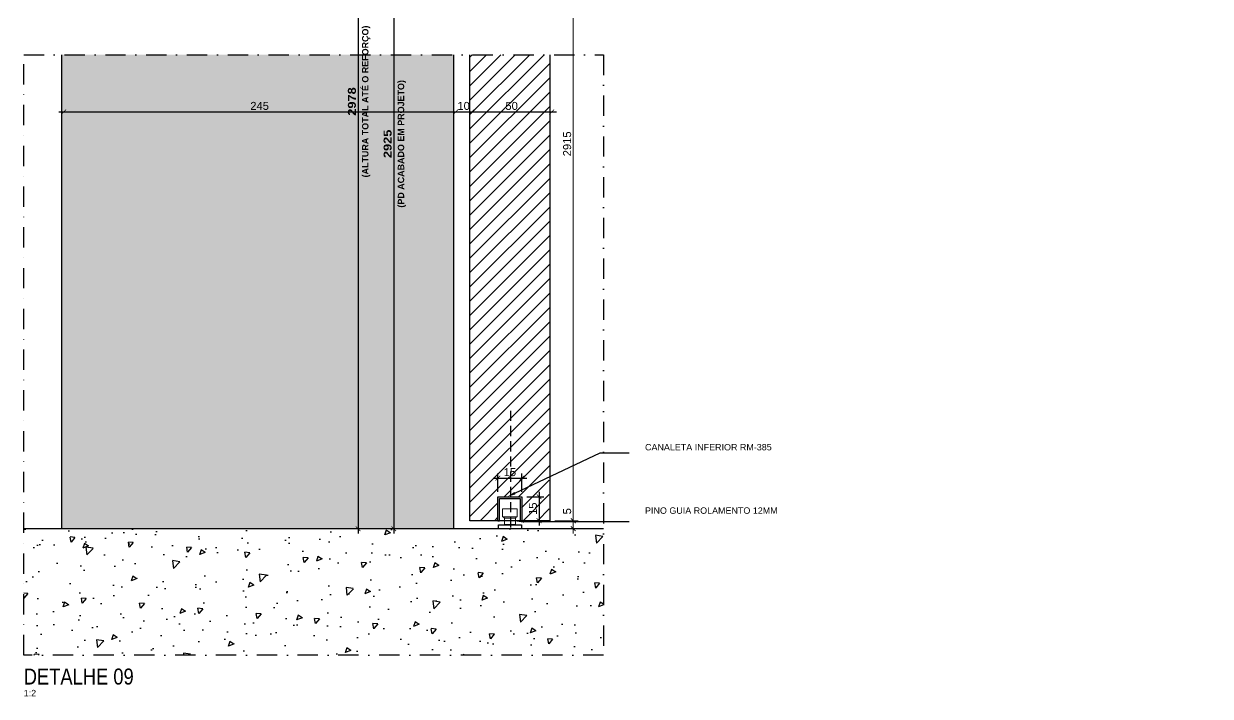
# Model space of a CAD drawing. Header units: millimetres. Extents: x -63251 to 507826, y 5339 to 217512.
# Drawn here: x 207361 to 208102, y 93855 to 94276 of the extents above; entities that cross this region are included whole.
import ezdxf
from ezdxf import colors
from ezdxf.entities.mleader import LeaderData, LeaderLine
from ezdxf.math import Vec2, Vec3

# ---------------------------------------------------------------- set-up
doc = ezdxf.new("R2010")
doc.units = ezdxf.units.MM
doc.header["$PDMODE"] = 3
doc.linetypes.add('TRAÇO 1-1', pattern=[9.525, 6.35, -3.175])
doc.linetypes.add('TRAÇO E PONTO 1-1', pattern=[25.4, 12.7, -6.35, 0, -6.35])
for name, color, linetype in [('A-ANNO-DIMS', 7, 'Continuous'), ('AC-EQUIPAMENTO', 7, 'Continuous'), ('COTAS', 9, 'Continuous'), ('FERRAGEM', 3, 'Continuous'), ('HACHURA', 21, 'Continuous'), ('MARCENARIA . M', 4, 'Continuous'), ('PAREDE', 94, 'Continuous'), ('PDF8_Geometry', 7, 'Continuous'), ('TEXTO', 105, 'Continuous'), ('TEXTO TRAÇO PONTO', 105, 'TRAÇO E PONTO 1-1')]:
    doc.layers.add(name, color=color, linetype=linetype)
doc.layers.add('ARQ-COTA', color=12, linetype='Continuous', lineweight=9)
doc.styles.add('1-1', font='arial.ttf', dxfattribs={"height": 0.2})
doc.styles.add('MEDIDA OFICIAL', font='ariblk.ttf')
doc.styles.add('PADRÃO', font='arial.ttf')
doc.styles.add('PADRÃO NEGRITO', font='arialbd.ttf')
doc.styles.add('TITULO', font='swissck.ttf')
doc.dimstyles.new('1-2', dxfattribs={"dimscale": 2, "dimtxt": 2.5, "dimasz": 1.5, "dimexe": 1.5, "dimexo": 1.5, "dimtad": 1, "dimtxsty": 'PADRÃO', "dimblk": 'ARCHTICK', "dimcen": 2.5, "dimdle": 1.5, "dimclrd": 9, "dimclre": 9, "dimclrt": 6, "dimadec": 0, "dimazin": 0, "dimtfac": 1, "dimtmove": 0, "dimatfit": 3, "dimfxl": 1.25, "dimlwd": -1, "dimlwe": -1, "dimarcsym": 0})
doc.dimstyles.new('Med. Ofic.1-2', dxfattribs={"dimscale": 2, "dimtxt": 2.5, "dimasz": 1.5, "dimexe": 1.5, "dimexo": 1.5, "dimtad": 1, "dimtxsty": 'MEDIDA OFICIAL', "dimblk": 'ARCHTICK', "dimcen": 2.5, "dimdle": 1.5, "dimclrd": 9, "dimclre": 9, "dimclrt": 10, "dimadec": 0, "dimazin": 0, "dimtfac": 1, "dimtmove": 0, "dimatfit": 3, "dimfxl": 1.25, "dimlwd": -1, "dimlwe": -1, "dimarcsym": 0})

# ---------------------------------------------------------------- blocks, each defined once
blk = doc.blocks.new('_ArchTick')
at = {"color": 0, "linetype": 'ByBlock', "const_width": 0.15}
blk.add_lwpolyline([(-0.5, -0.5), (0.5, 0.5)], dxfattribs=at)
blk = doc.blocks.new('*D2243')
at = {"layer": 'A-ANNO-DIMS', "color": 9, "transparency": 16777216}
blk.add_line((207693.73, 94220.46), (207637.73, 94220.46), dxfattribs=at)
at = {"layer": 'Defpoints', "color": 0, "transparency": 16777216}
for p in [(207640.73, 94220.46), (207640.73, 94220.46), (207690.73, 94220.46)]:
    blk.add_point(p, dxfattribs=at)
at = {"layer": 'A-ANNO-DIMS', "color": 9, "transparency": 16777216, "xscale": 3, "yscale": 3, "zscale": 3, "rotation": 180}
blk.add_blockref('_ArchTick', (207640.73, 94220.46), dxfattribs=at)
at = {"layer": 'A-ANNO-DIMS', "color": 9, "transparency": 16777216, "xscale": 3, "yscale": 3, "zscale": 3}
blk.add_blockref('_ArchTick', (207690.73, 94220.46), dxfattribs=at)
at = {"layer": 'A-ANNO-DIMS', "color": 6, "transparency": 16777216, "insert": (207665.73, 94224.26), "char_height": 5, "attachment_point": 5, "style": 'PADRÃO'}
blk.add_mtext('50', dxfattribs=at)
blk = doc.blocks.new('*D2244')
at = {"layer": 'A-ANNO-DIMS', "color": 9, "transparency": 16777216}
blk.add_line((207643.73, 94220.46), (207627.73, 94220.46), dxfattribs=at)
at = {"layer": 'Defpoints', "color": 0, "transparency": 16777216}
for p in [(207630.73, 94220.46), (207630.73, 94220.46), (207640.73, 94220.46)]:
    blk.add_point(p, dxfattribs=at)
at = {"layer": 'A-ANNO-DIMS', "color": 9, "transparency": 16777216, "xscale": 3, "yscale": 3, "zscale": 3, "rotation": 180}
blk.add_blockref('_ArchTick', (207630.73, 94220.46), dxfattribs=at)
at = {"layer": 'A-ANNO-DIMS', "color": 9, "transparency": 16777216, "xscale": 3, "yscale": 3, "zscale": 3}
blk.add_blockref('_ArchTick', (207640.73, 94220.46), dxfattribs=at)
at = {"layer": 'A-ANNO-DIMS', "color": 6, "transparency": 16777216, "insert": (207635.73, 94224.26), "char_height": 5, "attachment_point": 5, "style": 'PADRÃO'}
blk.add_mtext('10', dxfattribs=at)
blk = doc.blocks.new('*D2245')
at = {"layer": 'A-ANNO-DIMS', "color": 9, "transparency": 16777216}
blk.add_line((207633.73, 94220.46), (207382.73, 94220.46), dxfattribs=at)
at = {"layer": 'Defpoints', "color": 0, "transparency": 16777216}
for p in [(207385.73, 94220.46), (207385.73, 94220.46), (207630.73, 94220.46)]:
    blk.add_point(p, dxfattribs=at)
at = {"layer": 'A-ANNO-DIMS', "color": 9, "transparency": 16777216, "xscale": 3, "yscale": 3, "zscale": 3, "rotation": 180}
blk.add_blockref('_ArchTick', (207385.73, 94220.46), dxfattribs=at)
at = {"layer": 'A-ANNO-DIMS', "color": 9, "transparency": 16777216, "xscale": 3, "yscale": 3, "zscale": 3}
blk.add_blockref('_ArchTick', (207630.73, 94220.46), dxfattribs=at)
at = {"layer": 'A-ANNO-DIMS', "color": 6, "transparency": 16777216, "insert": (207508.23, 94224.26), "char_height": 5, "attachment_point": 5, "style": 'PADRÃO'}
blk.add_mtext('245', dxfattribs=at)
blk = doc.blocks.new('*D2246')
at = {"layer": 'A-ANNO-DIMS', "color": 9, "transparency": 16777216}
for p, q in [((207654.13, 93991.38), (207675.13, 93991.38)), ((207657.13, 93982.81), (207657.13, 93994.38)), ((207672.13, 93982.81), (207672.13, 93994.38))]:
    blk.add_line(p, q, dxfattribs=at)
at = {"layer": 'Defpoints', "color": 0, "transparency": 16777216}
for p in [(207672.13, 93991.38), (207657.13, 93979.81), (207672.13, 93979.81)]:
    blk.add_point(p, dxfattribs=at)
at = {"layer": 'A-ANNO-DIMS', "color": 9, "transparency": 16777216, "xscale": 3, "yscale": 3, "zscale": 3, "rotation": 180}
blk.add_blockref('_ArchTick', (207657.13, 93991.38), dxfattribs=at)
at = {"layer": 'A-ANNO-DIMS', "color": 9, "transparency": 16777216, "xscale": 3, "yscale": 3, "zscale": 3}
blk.add_blockref('_ArchTick', (207672.13, 93991.38), dxfattribs=at)
at = {"layer": 'A-ANNO-DIMS', "color": 6, "transparency": 16777216, "insert": (207664.63, 93995.18), "char_height": 5, "attachment_point": 5, "style": 'PADRÃO'}
blk.add_mtext('15', dxfattribs=at)
blk = doc.blocks.new('*D2247')
at = {"layer": 'A-ANNO-DIMS', "color": 9, "transparency": 16777216}
for p, q in [((207675.13, 93979.81), (207685.86, 93979.81)), ((207682.86, 93982.81), (207682.86, 93961.81)), ((207675.13, 93964.81), (207685.86, 93964.81))]:
    blk.add_line(p, q, dxfattribs=at)
at = {"layer": 'Defpoints', "color": 0, "transparency": 16777216}
for p in [(207672.13, 93979.81), (207672.13, 93964.81), (207682.86, 93964.81)]:
    blk.add_point(p, dxfattribs=at)
at = {"layer": 'A-ANNO-DIMS', "color": 9, "transparency": 16777216, "xscale": 3, "yscale": 3, "zscale": 3}
for p, rotation in [((207682.86, 93979.81), 90), ((207682.86, 93964.81), 270)]:
    blk.add_blockref('_ArchTick', p, dxfattribs=dict(at, rotation=rotation))
at = {"layer": 'A-ANNO-DIMS', "color": 6, "transparency": 16777216, "insert": (207679.06, 93972.31), "char_height": 5, "attachment_point": 5, "rotation": 90, "style": 'PADRÃO'}
blk.add_mtext('15', dxfattribs=at)
blk = doc.blocks.new('*D2271')
at = {"layer": 'COTAS', "color": 9, "linetype": 'Continuous', "transparency": 16777216}
blk.add_line((207592.08, 94444.28), (207592.08, 93956.81), dxfattribs=at)
at = {"layer": 'Defpoints', "color": 0, "transparency": 16777216}
for p in [(207592.08, 94441.28), (207592.08, 93959.81), (207592.08, 93959.81)]:
    blk.add_point(p, dxfattribs=at)
at = {"layer": 'COTAS', "color": 9, "transparency": 16777216, "xscale": 3, "yscale": 3, "zscale": 3}
for p, rotation in [((207592.08, 94441.28), 90), ((207592.08, 93959.81), 270)]:
    blk.add_blockref('_ArchTick', p, dxfattribs=dict(at, rotation=rotation))
at = {"layer": 'COTAS', "color": 10, "transparency": 16777216, "insert": (207588.24, 94200.55), "char_height": 5, "attachment_point": 5, "rotation": 90, "style": 'MEDIDA OFICIAL'}
blk.add_mtext('2925', dxfattribs=at)
blk = doc.blocks.new('*D2272')
at = {"layer": 'COTAS', "color": 9, "linetype": 'Continuous', "transparency": 16777216}
blk.add_line((207569.76, 94497.28), (207569.76, 93956.81), dxfattribs=at)
at = {"layer": 'COTAS', "color": 9, "transparency": 16777216}
for p, q in [((207639.13, 94494.28), (207566.76, 94494.28)), ((207579.24, 93959.81), (207566.76, 93959.81))]:
    blk.add_line(p, q, dxfattribs=at)
at = {"layer": 'Defpoints', "color": 0, "transparency": 16777216}
for p in [(207642.13, 94494.28), (207569.76, 93959.81), (207582.24, 93959.81)]:
    blk.add_point(p, dxfattribs=at)
at = {"layer": 'COTAS', "color": 9, "transparency": 16777216, "xscale": 3, "yscale": 3, "zscale": 3}
for p, rotation in [((207569.76, 94494.28), 90), ((207569.76, 93959.81), 270)]:
    blk.add_blockref('_ArchTick', p, dxfattribs=dict(at, rotation=rotation))
at = {"layer": 'COTAS', "color": 10, "transparency": 16777216, "insert": (207565.92, 94227.05), "char_height": 5, "attachment_point": 5, "rotation": 90, "style": 'MEDIDA OFICIAL'}
blk.add_mtext('2978', dxfattribs=at)
blk = doc.blocks.new('*D2275')
at = {"layer": 'ARQ-COTA', "color": 9, "transparency": 16777216}
for p, q in [((207692.63, 94436.28), (207707.23, 94436.28)), ((207704.23, 94439.28), (207704.23, 93961.81)), ((207692.63, 93964.81), (207707.23, 93964.81))]:
    blk.add_line(p, q, dxfattribs=at)
at = {"layer": 'Defpoints', "color": 0, "transparency": 16777216}
for p in [(207689.63, 94436.28), (207689.63, 93964.81), (207704.23, 93964.81)]:
    blk.add_point(p, dxfattribs=at)
at = {"layer": 'ARQ-COTA', "color": 9, "transparency": 16777216, "xscale": 3, "yscale": 3, "zscale": 3}
for p, rotation in [((207704.23, 94436.28), 90), ((207704.23, 93964.81), 270)]:
    blk.add_blockref('_ArchTick', p, dxfattribs=dict(at, rotation=rotation))
at = {"layer": 'ARQ-COTA', "color": 6, "transparency": 16777216, "insert": (207700.43, 94200.55), "char_height": 5, "attachment_point": 5, "rotation": 90, "style": 'PADRÃO'}
blk.add_mtext('2915', dxfattribs=at)
blk = doc.blocks.new('*D2276')
at = {"layer": 'ARQ-COTA', "color": 9, "transparency": 16777216}
for p, q in [((207704.23, 93964.81), (207704.23, 93973.63)), ((207692.63, 93964.81), (207707.23, 93964.81)), ((207704.23, 93956.81), (207704.23, 93964.81)), ((207692.63, 93959.81), (207707.23, 93959.81))]:
    blk.add_line(p, q, dxfattribs=at)
at = {"layer": 'Defpoints', "color": 0, "transparency": 16777216}
for p in [(207689.63, 93964.81), (207704.23, 93964.81), (207689.63, 93959.81)]:
    blk.add_point(p, dxfattribs=at)
at = {"layer": 'ARQ-COTA', "color": 9, "transparency": 16777216, "xscale": 3, "yscale": 3, "zscale": 3}
for p, rotation in [((207704.23, 93964.81), 90), ((207704.23, 93959.81), 270)]:
    blk.add_blockref('_ArchTick', p, dxfattribs=dict(at, rotation=rotation))
at = {"layer": 'ARQ-COTA', "color": 6, "transparency": 16777216, "insert": (207700.44, 93970.72), "char_height": 5, "attachment_point": 5, "rotation": 90, "style": 'PADRÃO'}
blk.add_mtext('5', dxfattribs=at)

msp = doc.modelspace()

# ---------------------------------------------------------------- hatches: boundary and pattern name
at = {"layer": 'AC-EQUIPAMENTO'}
h = msp.add_hatch(dxfattribs=at)
h.set_pattern_fill('ANSI31', color=8, scale=2)
h.set_pattern_definition([(45, (54563.95, 8504.1025), (-4.49012806, 4.49012806), [])])
h.paths.add_polyline_path([(207689.63, 94256.254), (207639.63, 94256.254), (207639.63, 93964.81), (207657.13, 93964.81), (207657.13, 93979.81), (207672.13, 93979.81), (207671.747, 93964.81), (207689.247, 93964.81)])
h = msp.add_hatch(dxfattribs=at)
h.set_pattern_fill('AR-CONC', color=21, scale=0.2, angle=180)
h.set_pattern_definition([(230, (53603.516, 2407.21), (-36.436934, 3.187817), [3.81, -41.91]), (175, (53603.516, 2407.21), (7.048684, -38.211369), [3.048, -33.528117]), (280.451445, (53600.48, 2407.475), (-29.3882494, -35.0235504), [3.238002, -35.618049]), (226.1842, (53603.516, 2397.05), (-54.215808, 8.408466), [5.715, -62.865]), (276.635558, (53599, 2397.75), (-47.480827, -49.485225), [4.857005, -53.427122]), (171.18415, (53603.516, 2397.05), (-47.480827, -49.485225), [4.571993, -50.291946]), (201, (53598.436, 2399.59), (-30.3228783, 20.4530396), [3.81, -41.91]), (146, (53598.436, 2399.59), (-12.360406, -36.837593), [3.048, -33.528]), (251.451445, (53595.91, 2401.294), (-42.683284, -16.384554), [3.238002, -35.6179875]), (217.5, (53603.516, 2407.21), (-0.61772065, -16.9110078), [0, -33.1216, 0, -34.036, 0, -33.655]), (187.5, (53603.516, 2407.21), (-13.3639325, -20.036115), [0, -19.4056, 0, -32.3596, 0, -12.827]), (147.5, (53614.845, 2407.21), (-27.118119, 1.1457488), [0, -12.7, 0, -39.624, 0, -52.578]), (137.5, (53619.925, 2407.21), (-29.6258363, -5.0852982), [0, -16.51, 0, -26.3144, 0, -37.338])])
h.paths.add_polyline_path([(207723.102, 93880.699), (207723.102, 93959.81), (207360.806, 93959.81), (207360.806, 93880.699)])
at = {"layer": 'HACHURA', "true_color": 0xba9673}
h = msp.add_hatch(color=33, dxfattribs=at)
h.dxf.hatch_style = 1
h.paths.add_polyline_path([(207629.63, 94256.254), (207384.631, 94256.254), (207384.63, 93959.81), (207629.63, 93959.81)])

# ---------------------------------------------------------------- linework, layer by layer
at = {"layer": 'FERRAGEM'}
for points in [[(207657.13, 93964.81), (207657.13, 93979.81), (207672.13, 93979.81), (207672.13, 93964.81)], [(207657.13, 93964.81), (207658.13, 93964.81), (207658.13, 93978.81), (207671.13, 93978.81), (207671.13, 93964.81), (207672.13, 93964.81)]]:
    msp.add_lwpolyline(points, dxfattribs=at)
at = {"layer": 'FERRAGEM', "color": 1, "lineweight": 5}
for points in [[(207660.116, 93967.299), (207669.212, 93967.299), (207669.212, 93972.218), (207660.116, 93972.218)], [(207668.066, 93962.37), (207661.261, 93962.37), (207661.261, 93966.491), (207668.066, 93966.491)]]:
    msp.add_lwpolyline(points, close=True, dxfattribs=at)
at = {"layer": 'FERRAGEM'}
msp.add_lwpolyline([(207657.421, 93962.236), (207671.84, 93962.236), (207671.84, 93959.81), (207657.421, 93959.81)], close=True, dxfattribs=at)
at = {"layer": 'FERRAGEM', "color": 1, "lineweight": 5}
for points in [[(207661.261, 93966.491), (207660.453, 93967.299)], [(207668.066, 93966.491), (207668.808, 93967.299)]]:
    msp.add_lwpolyline(points, dxfattribs=at)
at = {"layer": 'MARCENARIA . M'}
for p, q in [((207384.63, 93959.81), (207384.63, 94256.254)), ((207384.63, 93959.81), (207384.63, 94256.254)), ((207629.63, 93959.81), (207629.63, 94256.254))]:
    msp.add_line(p, q, dxfattribs=at)
at = {"layer": 'MARCENARIA . M', "color": 254, "linetype": 'TRAÇO 1-1'}
msp.add_line((207664.99, 94033.615), (207664.991, 93959.81), dxfattribs=at)
at = {"layer": 'MARCENARIA . M'}
msp.add_lwpolyline([(207689.63, 94256.254), (207689.63, 93964.81), (207639.63, 93964.81), (207639.63, 94256.254)], dxfattribs=at)
at = {"layer": 'PAREDE'}
msp.add_lwpolyline([(207723.102, 93959.81), (207360.806, 93959.81)], dxfattribs=at)
at = {"layer": 'PDF8_Geometry', "lineweight": 5}
for points in [[(207662.946, 93962.37), (207662.946, 93962.236)], [(207666.315, 93962.37), (207666.315, 93962.236)]]:
    msp.add_lwpolyline(points, dxfattribs=at)
at = {"layer": 'TEXTO TRAÇO PONTO'}
msp.add_lwpolyline([(207360.806, 94256.254), (207723.102, 94256.254), (207723.102, 93880.699), (207360.806, 93880.699)], close=True, dxfattribs=at)

# ---------------------------------------------------------------- texts
at = {"layer": 'COTAS', "color": 10, "char_height": 4, "attachment_point": 2, "rotation": 90, "style": 'PADRÃO NEGRITO'}
for s, insert, width in [('(ALTURA TOTAL ATÉ O REFORÇO)', (207572.256, 94227.047), 135), ('(PD ACABADO EM PROJETO)', (207594.576, 94200.547), 99.12947)]:
    msp.add_mtext(s, dxfattribs=dict(at, insert=insert, width=width))
at = {"layer": 'TEXTO', "color": 1, "insert": (207360.806, 93862.2), "char_height": 10, "width": 220.061, "attachment_point": 7, "style": 'TITULO'}
msp.add_mtext('DETALHE 09', dxfattribs=at)
at = {"layer": 'TEXTO', "insert": (207360.806, 93859), "char_height": 4, "width": 48, "attachment_point": 1, "style": 'PADRÃO'}
msp.add_mtext('1:2', dxfattribs=at)

# ---------------------------------------------------------------- dimensions: what is measured, and where the dimension line sits
at = {"layer": 'A-ANNO-DIMS'}
for base, p1, p2, picture, middle in [((207385.729, 94220.455), (207630.729, 94220.455), (207385.729, 94220.455), '*D2245', (207508.229, 94224.258)), ((207630.729, 94220.455), (207640.729, 94220.455), (207630.729, 94220.455), '*D2244', (207635.729, 94224.258))]:
    dim = msp.add_linear_dim(base=base, p1=p1, p2=p2, dimstyle='1-2', override={"dimtmove": 1}, dxfattribs=at)
    dim.commit()
    dim.dimension.update_dxf_attribs({"geometry": picture, "text_midpoint": middle})
for base, p1, p2, picture, middle in [((207640.729, 94220.455), (207690.729, 94220.455), (207640.729, 94220.455), '*D2243', (207665.729, 94224.258)), ((207672.13, 93991.381), (207657.13, 93979.81), (207672.13, 93979.81), '*D2246', (207664.63, 93995.183))]:
    dim = msp.add_linear_dim(base=base, p1=p1, p2=p2, dimstyle='1-2', dxfattribs=at)
    dim.commit()
    dim.dimension.update_dxf_attribs({"geometry": picture, "text_midpoint": middle})
dim = msp.add_linear_dim(base=(207682.864, 93964.81), p1=(207672.13, 93979.81), p2=(207672.13, 93964.81), angle=90, dimstyle='1-2', dxfattribs=at)
dim.commit()
dim.dimension.update_dxf_attribs({"geometry": '*D2247', "text_midpoint": (207679.061, 93972.31)})
at = {"layer": 'ARQ-COTA'}
dim = msp.add_linear_dim(base=(207704.231, 93964.81), p1=(207689.63, 94436.285), p2=(207689.63, 93964.81), angle=90, text='2915', dimstyle='1-2', dxfattribs=at)
dim.commit()
dim.dimension.update_dxf_attribs({"geometry": '*D2275', "text_midpoint": (207700.428, 94200.547)})
dim = msp.add_linear_dim(base=(207704.231, 93964.81), p1=(207689.63, 93959.81), p2=(207689.63, 93964.81), angle=90, dimstyle='1-2', dxfattribs=at)
dim.commit()
dim.dimension.update_dxf_attribs({"geometry": '*D2276', "text_midpoint": (207700.438, 93970.718)})
at = {"layer": 'COTAS'}
for base, p1, p2, text, picture, middle in [((207569.756, 93959.81), (207642.13, 94494.285), (207582.236, 93959.81), '2978', '*D2272', (207565.921, 94227.047)), ((207592.076, 93959.81), (207592.076, 94441.285), (207592.076, 93959.81), '2925', '*D2271', (207588.241, 94200.547))]:
    dim = msp.add_linear_dim(base=base, p1=p1, p2=p2, angle=90, text=text, dimstyle='Med. Ofic.1-2', dxfattribs=at)
    dim.commit()
    dim.dimension.update_dxf_attribs({"geometry": picture, "text_midpoint": middle})

# ---------------------------------------------------------------- leaders
ml = msp.add_multileader_mtext('Standard', dxfattribs=at)
ml.set_content('CANALETA INFERIOR RM-385', color=105, style='1-1')
ml.set_leader_properties(color=256, linetype='ByLayer', lineweight=-1)
ml.build(insert=Vec2(0, 0))
ml.multileader.update_dxf_attribs({"text_left_attachment_type": 2, "text_right_attachment_type": 2, "dogleg_length": 0.36, "arrow_head_size": 5, "scale": 20})
ctx = ml.context
ctx.base_point, ctx.scale, ctx.arrow_head_size, ctx.landing_gap_size, ctx.plane_origin = Vec3(207739.102, 94007.376), 20, 5, 10, Vec3(207550.873, 92147.787)
ctx.left_attachment, ctx.right_attachment = 2, 2
notes = []
notes.append((ctx, [(0, (1, 1, 0), (207721.102, 94007.376), (1, 0), 18, [(0, [(207663.301, 93979.939)], 0, [])])]))
ctx.mtext.insert, ctx.mtext.width, ctx.mtext.defined_height, ctx.mtext.flow_direction = Vec3(207749.102, 94012.815), 48.57255, 39.94, 5
ml = msp.add_multileader_mtext('Standard', dxfattribs=at)
ml.set_content('\\pxt30;PINO GUIA ROLAMENTO 12MM', color=105, style='1-1')
ml.set_leader_properties(color=256, linetype='ByLayer', lineweight=-1)
ml.build(insert=Vec2(0, 0))
ml.multileader.update_dxf_attribs({"text_left_attachment_type": 2, "text_right_attachment_type": 2, "dogleg_length": 0.36, "arrow_head_size": 5, "scale": 20})
ctx = ml.context
ctx.base_point, ctx.scale, ctx.arrow_head_size, ctx.landing_gap_size, ctx.plane_origin = Vec3(207739.102, 93964.411), 20, 5, 10, Vec3(207550.873, 92090.385)
ctx.left_attachment, ctx.right_attachment = 2, 2
notes.append((ctx, [(0, (1, 1, 0), (207721.102, 93964.411), (1, 0), 18, [(0, [(207668.558, 93964.411)], 0, [])])]))
ctx.mtext.insert, ctx.mtext.width, ctx.mtext.defined_height, ctx.mtext.flow_direction = Vec3(207749.102, 93973.157), 48.78496, 39.94, 5
for ctx, leaders in notes:
    for number, flags, end, landing, length, lines in leaders:
        leader = LeaderData()
        leader.index, (leader.has_last_leader_line, leader.has_dogleg_vector, leader.attachment_direction) = number, flags
        leader.last_leader_point, leader.dogleg_vector, leader.dogleg_length = Vec3(end), Vec3(landing), length
        for number, points, colour, breaks in lines:
            line = LeaderLine()
            line.index, line.vertices, line.color, line.breaks = number, Vec3.list(points), colors.encode_raw_color(colour), breaks
            leader.lines.append(line)
        ctx.leaders.append(leader)

doc.saveas('drawing.dxf')
